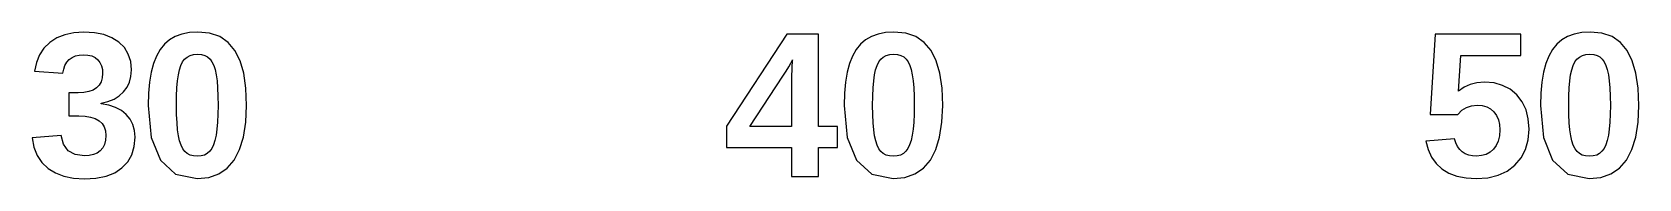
# Model space of a CAD drawing. Header units: metres. Extents: x -12.4 to 63.1, y 3.5 to 71.
# Drawn here: x 30.83 to 63.15, y 67.95 to 70.91 of the extents above; entities that cross this region are included whole.
import ezdxf

# ---------------------------------------------------------------- set-up
doc = ezdxf.new("R2010")
doc.units = ezdxf.units.M

msp = doc.modelspace()

# ---------------------------------------------------------------- linework, layer by layer
for p, q in [((31.3299, 70.7913), (31.1886, 70.6996)), ((31.4913, 70.8568), (31.3299, 70.7913)), ((31.6727, 70.8961), (31.4913, 70.8568)), ((31.8742, 70.9091), (31.6727, 70.8961)), ((32.0868, 70.8965), (31.8742, 70.9091)), ((32.2748, 70.8585), (32.0868, 70.8965)), ((32.4382, 70.7953), (32.2748, 70.8585)), ((32.5771, 70.7067), (32.4382, 70.7953)), ((33.7125, 70.8222), (33.5961, 70.7545)), ((33.8463, 70.8705), (33.7125, 70.8222)), ((33.9973, 70.8995), (33.8463, 70.8705)), ((34.1657, 70.9091), (33.9973, 70.8995)), ((34.403, 70.8861), (34.1657, 70.9091)), ((34.6061, 70.8171), (34.403, 70.8861)), ((34.7752, 70.702), (34.6061, 70.8171)), ((46.0106, 70.8664), (44.8001, 69.0131)), ((46.6494, 70.8664), (46.0106, 70.8664)), ((46.6494, 69.009), (46.6494, 70.8664)), ((47.7125, 70.8222), (47.5961, 70.7545)), ((47.8463, 70.8705), (47.7125, 70.8222)), ((47.9973, 70.8995), (47.8463, 70.8705)), ((48.1657, 70.9091), (47.9973, 70.8995)), ((48.403, 70.8861), (48.1657, 70.9091)), ((48.6061, 70.8171), (48.403, 70.8861)), ((48.7752, 70.702), (48.6061, 70.8171)), ((59.0483, 70.8664), (58.9486, 69.2532)), ((60.7714, 70.8664), (59.0483, 70.8664)), ((60.7714, 70.4412), (60.7714, 70.8664)), ((61.7125, 70.8222), (61.5961, 70.7545)), ((61.8463, 70.8705), (61.7125, 70.8222)), ((61.9973, 70.8995), (61.8463, 70.8705)), ((62.1657, 70.9091), (61.9973, 70.8995)), ((62.403, 70.8861), (62.1657, 70.9091)), ((62.6061, 70.8171), (62.403, 70.8861)), ((62.7752, 70.702), (62.6061, 70.8171)), ((30.9807, 70.4499), (30.9175, 70.2949)), ((31.071, 70.5848), (30.9807, 70.4499)), ((31.1886, 70.6996), (31.071, 70.5848)), ((31.7041, 70.429), (31.7798, 70.4473)), ((31.7798, 70.4473), (31.8641, 70.4534)), ((31.8641, 70.4534), (31.953, 70.4472)), ((31.953, 70.4472), (32.0306, 70.4283)), ((32.6879, 70.5958), (32.5771, 70.7067)), ((32.7671, 70.4654), (32.6879, 70.5958)), ((32.8146, 70.3156), (32.7671, 70.4654)), ((33.4074, 70.5572), (33.3333, 70.4265)), ((33.495, 70.6665), (33.4074, 70.5572)), ((33.5961, 70.7545), (33.495, 70.6665)), ((34.0098, 70.4374), (34.0804, 70.4555)), ((34.0804, 70.4555), (34.1616, 70.4616)), ((34.1616, 70.4616), (34.2382, 70.4556)), ((34.2382, 70.4556), (34.305, 70.4377)), ((34.9103, 70.5409), (34.7752, 70.702)), ((35.0135, 70.3337), (34.9103, 70.5409)), ((47.4074, 70.5572), (47.3333, 70.4265)), ((47.495, 70.6665), (47.4074, 70.5572)), ((47.5961, 70.7545), (47.495, 70.6665)), ((48.0098, 70.4374), (48.0804, 70.4555)), ((48.0804, 70.4555), (48.1616, 70.4616)), ((48.1616, 70.4616), (48.2382, 70.4556)), ((48.2382, 70.4556), (48.305, 70.4377)), ((48.9103, 70.5409), (48.7752, 70.702)), ((49.0135, 70.3337), (48.9103, 70.5409)), ((61.4074, 70.5572), (61.3333, 70.4265)), ((61.495, 70.6665), (61.4074, 70.5572)), ((61.5961, 70.7545), (61.495, 70.6665)), ((62.0098, 70.4374), (62.0804, 70.4555)), ((62.0804, 70.4555), (62.1616, 70.4616)), ((62.1616, 70.4616), (62.2382, 70.4556)), ((62.2382, 70.4556), (62.305, 70.4377)), ((62.9103, 70.5409), (62.7752, 70.702)), ((63.0135, 70.3337), (62.9103, 70.5409)), ((30.9175, 70.2949), (30.8815, 70.1198)), ((31.4531, 70.0791), (31.4671, 70.1635)), ((31.4671, 70.1635), (31.4926, 70.2378)), ((31.4926, 70.2378), (31.5296, 70.3019)), ((31.5296, 70.3019), (31.5782, 70.3558)), ((31.5782, 70.3558), (31.6369, 70.3985)), ((31.6369, 70.3985), (31.7041, 70.429)), ((32.0306, 70.4283), (32.097, 70.3968)), ((32.097, 70.3968), (32.1519, 70.3527)), ((32.1519, 70.3527), (32.1951, 70.2976)), ((32.1951, 70.2976), (32.226, 70.233)), ((32.226, 70.233), (32.2444, 70.1588)), ((32.2444, 70.1588), (32.2506, 70.0751)), ((32.8304, 70.1463), (32.8146, 70.3156)), ((32.8205, 70.018), (32.8304, 70.1463)), ((33.2726, 70.2744), (33.2254, 70.0998)), ((33.3333, 70.4265), (33.2726, 70.2744)), ((33.774, 70.0496), (33.7961, 70.1513)), ((33.7961, 70.1513), (33.8244, 70.2378)), ((33.8244, 70.2378), (33.8591, 70.309)), ((33.8591, 70.309), (33.9002, 70.365)), ((33.9002, 70.365), (33.9497, 70.4072)), ((33.9497, 70.4072), (34.0098, 70.4374)), ((34.305, 70.4377), (34.3623, 70.4078)), ((34.3623, 70.4078), (34.4098, 70.366)), ((34.4098, 70.366), (34.4496, 70.3104)), ((34.4496, 70.3104), (34.4836, 70.2393)), ((34.4836, 70.2393), (34.5116, 70.1527)), ((34.5116, 70.1527), (34.5339, 70.0506)), ((35.0872, 70.0802), (35.0135, 70.3337)), ((45.9312, 70.0201), (45.995, 70.1216)), ((45.995, 70.1216), (46.0482, 70.2103)), ((46.0482, 70.2103), (46.0906, 70.2864)), ((46.0906, 70.2864), (46.1224, 70.3497)), ((46.1081, 70.122), (46.1059, 70.0613)), ((46.1112, 70.1849), (46.1081, 70.122)), ((46.1146, 70.2433), (46.1112, 70.1849)), ((46.1176, 70.2902), (46.1146, 70.2433)), ((46.1202, 70.3257), (46.1176, 70.2902)), ((46.1224, 70.3497), (46.1202, 70.3257)), ((47.2726, 70.2744), (47.2254, 70.0998)), ((47.3333, 70.4265), (47.2726, 70.2744)), ((47.774, 70.0496), (47.7961, 70.1513)), ((47.7961, 70.1513), (47.8244, 70.2378)), ((47.8244, 70.2378), (47.8591, 70.309)), ((47.8591, 70.309), (47.9002, 70.365)), ((47.9002, 70.365), (47.9497, 70.4072)), ((47.9497, 70.4072), (48.0098, 70.4374)), ((48.305, 70.4377), (48.3623, 70.4078)), ((48.3623, 70.4078), (48.4098, 70.366)), ((48.4098, 70.366), (48.4496, 70.3104)), ((48.4496, 70.3104), (48.4836, 70.2393)), ((48.4836, 70.2393), (48.5116, 70.1527)), ((48.5116, 70.1527), (48.5339, 70.0506)), ((49.0872, 70.0802), (49.0135, 70.3337)), ((59.5203, 69.717), (59.5671, 70.4412)), ((59.5671, 70.4412), (60.7714, 70.4412)), ((61.2726, 70.2744), (61.2254, 70.0998)), ((61.3333, 70.4265), (61.2726, 70.2744)), ((61.774, 70.0496), (61.7961, 70.1513)), ((61.7961, 70.1513), (61.8244, 70.2378)), ((61.8244, 70.2378), (61.8591, 70.309)), ((61.8591, 70.309), (61.9002, 70.365)), ((61.9002, 70.365), (61.9497, 70.4072)), ((61.9497, 70.4072), (62.0098, 70.4374)), ((62.305, 70.4377), (62.3623, 70.4078)), ((62.3623, 70.4078), (62.4098, 70.366)), ((62.4098, 70.366), (62.4496, 70.3104)), ((62.4496, 70.3104), (62.4836, 70.2393)), ((62.4836, 70.2393), (62.5116, 70.1527)), ((62.5116, 70.1527), (62.5339, 70.0506)), ((63.0872, 70.0802), (63.0135, 70.3337)), ((30.8815, 70.1198), (31.4531, 70.0791)), ((32.1808, 69.8429), (32.1265, 69.7872)), ((32.2196, 69.9095), (32.1808, 69.8429)), ((32.2429, 69.9869), (32.2196, 69.9095)), ((32.2506, 70.0751), (32.2429, 69.9869)), ((32.7417, 69.7972), (32.791, 69.9016)), ((32.791, 69.9016), (32.8205, 70.018)), ((33.1917, 69.9016), (33.1715, 69.6797)), ((33.2254, 70.0998), (33.1917, 69.9016)), ((33.7458, 69.7864), (33.7576, 69.9292)), ((33.7576, 69.9292), (33.774, 70.0496)), ((34.5339, 70.0506), (34.5508, 69.9297)), ((34.5508, 69.9297), (34.5629, 69.7867)), ((35.1315, 69.7803), (35.0872, 70.0802)), ((45.266, 69.009), (45.9312, 70.0201)), ((46.1046, 70.003), (46.1041, 69.9469)), ((46.1041, 69.9469), (46.1041, 69.009)), ((46.1059, 70.0613), (46.1046, 70.003)), ((47.1917, 69.9016), (47.1715, 69.6797)), ((47.2254, 70.0998), (47.1917, 69.9016)), ((47.7458, 69.7864), (47.7576, 69.9292)), ((47.7576, 69.9292), (47.774, 70.0496)), ((48.5339, 70.0506), (48.5508, 69.9297)), ((48.5508, 69.9297), (48.5629, 69.7867)), ((49.1315, 69.7803), (49.0872, 70.0802)), ((59.7537, 69.8543), (59.6305, 69.7971)), ((59.8899, 69.8887), (59.7537, 69.8543)), ((60.039, 69.9001), (59.8899, 69.8887)), ((60.2332, 69.8842), (60.039, 69.9001)), ((60.407, 69.8365), (60.2332, 69.8842)), ((60.5603, 69.757), (60.407, 69.8365)), ((61.1917, 69.9016), (61.1715, 69.6797)), ((61.2254, 70.0998), (61.1917, 69.9016)), ((61.7458, 69.7864), (61.7576, 69.9292)), ((61.7576, 69.9292), (61.774, 70.0496)), ((62.5339, 70.0506), (62.5508, 69.9297)), ((62.5508, 69.9297), (62.5629, 69.7867)), ((63.1315, 69.7803), (63.0872, 70.0802)), ((31.7563, 69.6865), (31.5691, 69.6865)), ((31.5691, 69.6865), (31.5691, 69.2247)), ((31.8717, 69.6928), (31.7563, 69.6865)), ((31.9719, 69.7117), (31.8717, 69.6928)), ((32.0568, 69.7431), (31.9719, 69.7117)), ((32.1265, 69.7872), (32.0568, 69.7431)), ((32.2181, 69.4749), (32.3579, 69.5107)), ((32.2181, 69.4668), (32.2181, 69.4749)), ((32.3579, 69.5107), (32.4802, 69.5609)), ((32.4802, 69.5609), (32.5852, 69.6256)), ((32.5852, 69.6256), (32.6727, 69.7048)), ((32.6727, 69.7048), (32.7417, 69.7972)), ((33.1715, 69.6797), (33.1648, 69.4342)), ((33.7364, 69.4342), (33.7388, 69.6215)), ((33.7388, 69.6215), (33.7458, 69.7864)), ((34.5629, 69.7867), (34.5701, 69.6215)), ((34.5701, 69.6215), (34.5726, 69.4342)), ((35.1463, 69.4342), (35.1315, 69.7803)), ((47.1715, 69.6797), (47.1648, 69.4342)), ((47.7364, 69.4342), (47.7388, 69.6215)), ((47.7388, 69.6215), (47.7458, 69.7864)), ((48.5629, 69.7867), (48.5701, 69.6215)), ((48.5701, 69.6215), (48.5726, 69.4342)), ((49.1463, 69.4342), (49.1315, 69.7803)), ((59.6305, 69.7971), (59.5203, 69.717)), ((60.6931, 69.6458), (60.5603, 69.757)), ((60.8003, 69.5072), (60.6931, 69.6458)), ((60.8769, 69.3457), (60.8003, 69.5072)), ((61.1715, 69.6797), (61.1648, 69.4342)), ((61.7364, 69.4342), (61.7388, 69.6215)), ((61.7388, 69.6215), (61.7458, 69.7864)), ((62.5629, 69.7867), (62.5701, 69.6215)), ((62.5701, 69.6215), (62.5726, 69.4342)), ((63.1463, 69.4342), (63.1315, 69.7803)), ((31.5691, 69.2247), (31.7685, 69.2247)), ((31.7685, 69.2247), (31.8964, 69.2183)), ((31.8964, 69.2183), (32.0075, 69.1992)), ((32.0075, 69.1992), (32.1018, 69.1675)), ((32.1018, 69.1675), (32.1794, 69.123)), ((32.3734, 69.4387), (32.2181, 69.4668)), ((32.5097, 69.3933), (32.3734, 69.4387)), ((32.6271, 69.3304), (32.5097, 69.3933)), ((32.7256, 69.2501), (32.6271, 69.3304)), ((32.8035, 69.1549), (32.7256, 69.2501)), ((32.8591, 69.0474), (32.8035, 69.1549)), ((33.1648, 69.4342), (33.2263, 68.789)), ((33.7389, 69.2487), (33.7364, 69.4342)), ((33.7464, 69.0846), (33.7389, 69.2487)), ((34.5701, 69.2539), (34.5626, 69.0935)), ((34.5726, 69.4342), (34.5701, 69.2539)), ((35.1307, 69.0931), (35.1463, 69.4342)), ((47.1648, 69.4342), (47.2263, 68.789)), ((47.7389, 69.2487), (47.7364, 69.4342)), ((47.7464, 69.0846), (47.7389, 69.2487)), ((48.5701, 69.2539), (48.5626, 69.0935)), ((48.5726, 69.4342), (48.5701, 69.2539)), ((49.1307, 69.0931), (49.1463, 69.4342)), ((58.9486, 69.2532), (59.506, 69.2532)), ((59.506, 69.2532), (59.5868, 69.3342)), ((59.5868, 69.3342), (59.6784, 69.392)), ((59.6784, 69.392), (59.781, 69.4267)), ((59.781, 69.4267), (59.8946, 69.4383)), ((59.8946, 69.4383), (59.9964, 69.4298)), ((59.9964, 69.4298), (60.0863, 69.4045)), ((60.0863, 69.4045), (60.1643, 69.3622)), ((60.1643, 69.3622), (60.2303, 69.303)), ((60.2303, 69.303), (60.2828, 69.2297)), ((60.2828, 69.2297), (60.3203, 69.1451)), ((60.9229, 69.1614), (60.8769, 69.3457)), ((60.9382, 68.9541), (60.9229, 69.1614)), ((61.1648, 69.4342), (61.2263, 68.789)), ((61.7389, 69.2487), (61.7364, 69.4342)), ((61.7464, 69.0846), (61.7389, 69.2487)), ((62.5701, 69.2539), (62.5626, 69.0935)), ((62.5726, 69.4342), (62.5701, 69.2539)), ((63.1307, 69.0931), (63.1463, 69.4342)), ((31.4145, 68.83), (30.8326, 68.7792)), ((31.4645, 68.6494), (31.4145, 68.83)), ((32.1794, 69.123), (32.2399, 69.0665)), ((32.2399, 69.0665), (32.2831, 68.9989)), ((32.2831, 68.9989), (32.3091, 68.92)), ((32.3091, 68.92), (32.3177, 68.83)), ((32.3177, 68.83), (32.3106, 68.732)), ((32.8925, 68.9276), (32.8591, 69.0474)), ((32.9036, 68.7954), (32.8925, 68.9276)), ((33.7587, 68.942), (33.7464, 69.0846)), ((33.7761, 68.8208), (33.7587, 68.942)), ((34.5329, 68.832), (34.51, 68.7287)), ((34.5502, 68.9528), (34.5329, 68.832)), ((34.5626, 69.0935), (34.5502, 68.9528)), ((35.084, 68.7959), (35.1307, 69.0931)), ((44.8001, 69.0131), (44.8001, 68.5838)), ((46.1041, 69.009), (45.266, 69.009)), ((47.0318, 69.009), (46.6494, 69.009)), ((47.0318, 68.5838), (47.0318, 69.009)), ((47.7587, 68.942), (47.7464, 69.0846)), ((47.7761, 68.8208), (47.7587, 68.942)), ((48.5329, 68.832), (48.51, 68.7287)), ((48.5502, 68.9528), (48.5329, 68.832)), ((48.5626, 69.0935), (48.5502, 68.9528)), ((49.084, 68.7959), (49.1307, 69.0931)), ((60.3203, 69.1451), (60.3428, 69.0491)), ((60.3503, 68.9419), (60.3423, 68.8212)), ((60.3428, 69.0491), (60.3503, 68.9419)), ((60.9205, 68.7379), (60.9382, 68.9541)), ((61.7587, 68.942), (61.7464, 69.0846)), ((61.7761, 68.8208), (61.7587, 68.942)), ((62.5329, 68.832), (62.51, 68.7287)), ((62.5502, 68.9528), (62.5329, 68.832)), ((62.5626, 69.0935), (62.5502, 68.9528)), ((63.084, 68.7959), (63.1307, 69.0931)), ((30.8326, 68.7792), (30.8701, 68.5905)), ((30.8701, 68.5905), (30.9359, 68.4254)), ((31.5594, 68.5203), (31.4645, 68.6494)), ((31.6994, 68.4429), (31.5594, 68.5203)), ((32.2038, 68.5188), (32.1411, 68.4743)), ((32.2536, 68.5764), (32.2038, 68.5188)), ((32.2892, 68.6474), (32.2536, 68.5764)), ((32.3106, 68.732), (32.2892, 68.6474)), ((32.8375, 68.4384), (32.8871, 68.6055)), ((32.8871, 68.6055), (32.9036, 68.7954)), ((33.2263, 68.789), (33.4109, 68.328)), ((33.7989, 68.7183), (33.7761, 68.8208)), ((33.8275, 68.6314), (33.7989, 68.7183)), ((33.8619, 68.5601), (33.8275, 68.6314)), ((33.9022, 68.5045), (33.8619, 68.5601)), ((34.4047, 68.5096), (34.3558, 68.4655)), ((34.4459, 68.5675), (34.4047, 68.5096)), ((34.481, 68.6406), (34.4459, 68.5675)), ((34.51, 68.7287), (34.481, 68.6406)), ((34.897, 68.3336), (35.0061, 68.5428)), ((35.0061, 68.5428), (35.084, 68.7959)), ((44.8001, 68.5838), (46.1041, 68.5838)), ((46.1041, 68.5838), (46.1041, 68)), ((46.6494, 68.5838), (47.0318, 68.5838)), ((46.6494, 68), (46.6494, 68.5838)), ((47.2263, 68.789), (47.4109, 68.328)), ((47.7989, 68.7183), (47.7761, 68.8208)), ((47.8275, 68.6314), (47.7989, 68.7183)), ((47.8619, 68.5601), (47.8275, 68.6314)), ((47.9022, 68.5045), (47.8619, 68.5601)), ((48.4047, 68.5096), (48.3558, 68.4655)), ((48.4459, 68.5675), (48.4047, 68.5096)), ((48.481, 68.6406), (48.4459, 68.5675)), ((48.51, 68.7287), (48.481, 68.6406)), ((48.897, 68.3336), (49.0061, 68.5428)), ((49.0061, 68.5428), (49.084, 68.7959)), ((59.4369, 68.7629), (58.8652, 68.7161)), ((58.8652, 68.7161), (58.9081, 68.5428)), ((58.9081, 68.5428), (58.9758, 68.3914)), ((59.4636, 68.6776), (59.4369, 68.7629)), ((59.4989, 68.6047), (59.4636, 68.6776)), ((59.5429, 68.5443), (59.4989, 68.6047)), ((59.5955, 68.4964), (59.5429, 68.5443)), ((60.2231, 68.5493), (60.1542, 68.4896)), ((60.2788, 68.6249), (60.2231, 68.5493)), ((60.3185, 68.7156), (60.2788, 68.6249)), ((60.3423, 68.8212), (60.3185, 68.7156)), ((60.7786, 68.3753), (60.8673, 68.545)), ((60.8673, 68.545), (60.9205, 68.7379)), ((61.2263, 68.789), (61.4109, 68.328)), ((61.7989, 68.7183), (61.7761, 68.8208)), ((61.8275, 68.6314), (61.7989, 68.7183)), ((61.8619, 68.5601), (61.8275, 68.6314)), ((61.9022, 68.5045), (61.8619, 68.5601)), ((62.4047, 68.5096), (62.3558, 68.4655)), ((62.4459, 68.5675), (62.4047, 68.5096)), ((62.481, 68.6406), (62.4459, 68.5675)), ((62.51, 68.7287), (62.481, 68.6406)), ((62.897, 68.3336), (63.0061, 68.5428)), ((63.0061, 68.5428), (63.084, 68.7959)), ((30.9359, 68.4254), (31.0299, 68.2838)), ((31.0299, 68.2838), (31.1521, 68.1658)), ((31.8844, 68.4171), (31.6994, 68.4429)), ((31.9814, 68.4234), (31.8844, 68.4171)), ((32.067, 68.4425), (31.9814, 68.4234)), ((32.1411, 68.4743), (32.067, 68.4425)), ((32.6391, 68.1729), (32.7549, 68.2942)), ((32.7549, 68.2942), (32.8375, 68.4384)), ((33.4109, 68.328), (33.7186, 68.0515)), ((33.9504, 68.4627), (33.9022, 68.5045)), ((34.0083, 68.4328), (33.9504, 68.4627)), ((34.076, 68.4149), (34.0083, 68.4328)), ((34.1535, 68.4089), (34.076, 68.4149)), ((34.2302, 68.4152), (34.1535, 68.4089)), ((34.2977, 68.4341), (34.2302, 68.4152)), ((34.3558, 68.4655), (34.2977, 68.4341)), ((34.7569, 68.1699), (34.897, 68.3336)), ((47.4109, 68.328), (47.7186, 68.0515)), ((47.9504, 68.4627), (47.9022, 68.5045)), ((48.0083, 68.4328), (47.9504, 68.4627)), ((48.076, 68.4149), (48.0083, 68.4328)), ((48.1535, 68.4089), (48.076, 68.4149)), ((48.2302, 68.4152), (48.1535, 68.4089)), ((48.2977, 68.4341), (48.2302, 68.4152)), ((48.3558, 68.4655), (48.2977, 68.4341)), ((48.7569, 68.1699), (48.897, 68.3336)), ((58.9758, 68.3914), (59.0683, 68.2616)), ((59.0683, 68.2616), (59.1856, 68.1536)), ((59.6562, 68.4599), (59.5955, 68.4964)), ((59.7242, 68.4338), (59.6562, 68.4599)), ((59.7996, 68.4182), (59.7242, 68.4338)), ((59.8824, 68.413), (59.7996, 68.4182)), ((59.9838, 68.4215), (59.8824, 68.413)), ((60.0744, 68.4471), (59.9838, 68.4215)), ((60.1542, 68.4896), (60.0744, 68.4471)), ((60.4994, 68.1109), (60.6544, 68.2289)), ((60.6544, 68.2289), (60.7786, 68.3753)), ((61.4109, 68.328), (61.7186, 68.0515)), ((61.9504, 68.4627), (61.9022, 68.5045)), ((62.0083, 68.4328), (61.9504, 68.4627)), ((62.076, 68.4149), (62.0083, 68.4328)), ((62.1535, 68.4089), (62.076, 68.4149)), ((62.2302, 68.4152), (62.1535, 68.4089)), ((62.2977, 68.4341), (62.2302, 68.4152)), ((62.3558, 68.4655), (62.2977, 68.4341)), ((62.7569, 68.1699), (62.897, 68.3336)), ((31.1521, 68.1658), (31.3002, 68.0728)), ((31.3002, 68.0728), (31.472, 68.0063)), ((31.472, 68.0063), (31.6674, 67.9665)), ((31.6674, 67.9665), (31.8864, 67.9532)), ((31.8864, 67.9532), (32.1166, 67.9669)), ((32.1166, 67.9669), (32.3188, 68.0081)), ((32.3188, 68.0081), (32.4929, 68.0768)), ((32.4929, 68.0768), (32.6391, 68.1729)), ((33.7186, 68.0515), (34.1494, 67.9593)), ((34.1494, 67.9593), (34.383, 67.9827)), ((34.383, 67.9827), (34.5855, 68.0529)), ((34.5855, 68.0529), (34.7569, 68.1699)), ((46.1041, 68), (46.6494, 68)), ((47.7186, 68.0515), (48.1494, 67.9593)), ((48.1494, 67.9593), (48.383, 67.9827)), ((48.383, 67.9827), (48.5855, 68.0529)), ((48.5855, 68.0529), (48.7569, 68.1699)), ((59.1856, 68.1536), (59.326, 68.0686)), ((59.326, 68.0686), (59.488, 68.0079)), ((59.488, 68.0079), (59.6714, 67.9715)), ((59.6714, 67.9715), (59.8763, 67.9593)), ((59.8763, 67.9593), (60.1103, 67.9762)), ((60.1103, 67.9762), (60.318, 68.0267)), ((60.318, 68.0267), (60.4994, 68.1109)), ((61.7186, 68.0515), (62.1494, 67.9593)), ((62.1494, 67.9593), (62.383, 67.9827)), ((62.383, 67.9827), (62.5855, 68.0529)), ((62.5855, 68.0529), (62.7569, 68.1699))]:
    msp.add_line(p, q)

doc.saveas('drawing.dxf')
